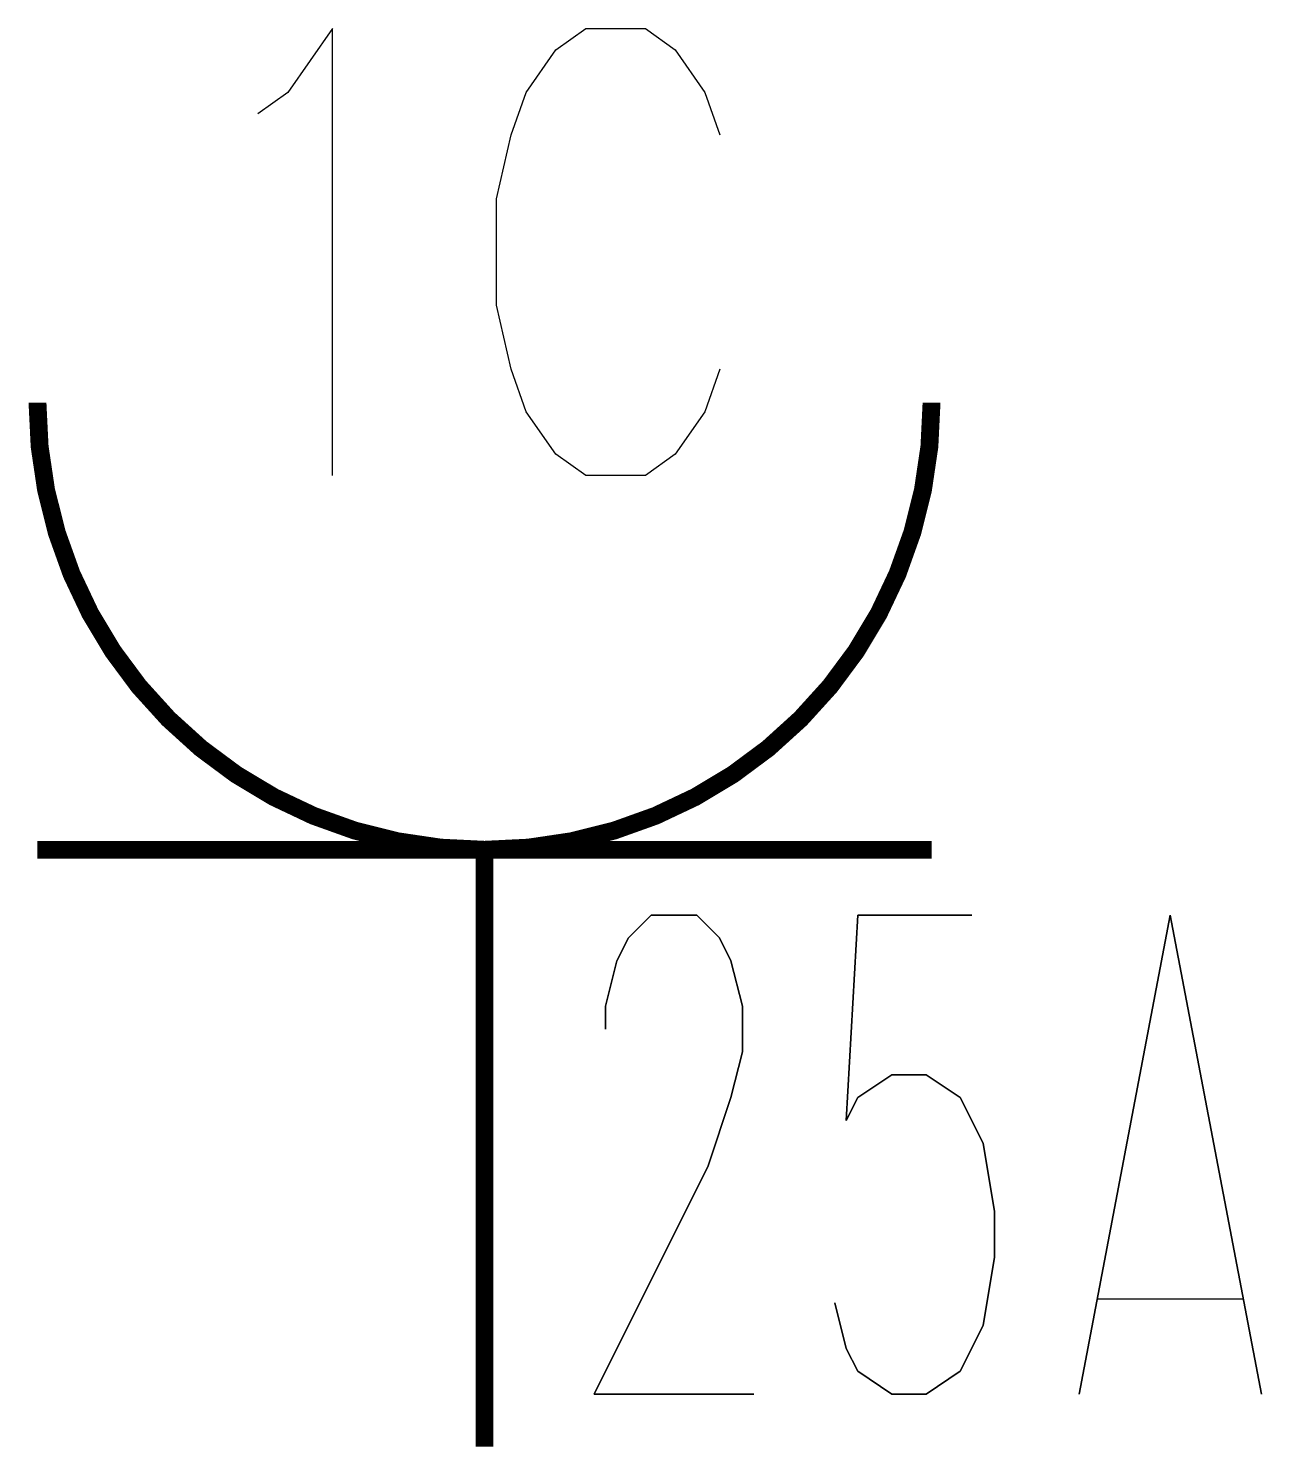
# Model space of a CAD drawing. Extents: x -255 to 434, y -5 to 793.
import ezdxf

# ---------------------------------------------------------------- set-up
doc = ezdxf.new("R2010")
doc.units = 0
doc.header["$LTSCALE"] = 1000
doc.layers.add('TJ(电气专业D)', color=142, linetype='CONTINUOUS')

# ---------------------------------------------------------------- blocks, each defined once
blk = doc.blocks.new('HC002806006335')
at = {"layer": 'TJ(电气专业D)'}
for p, q in [((-0.8506, 7.9292), (-1.1005, 7.5721)), ((-0.8506, 5.4293), (-0.8506, 7.9292)), ((0.3994, 7.8102), (0.5663, 7.9292)), ((0.5663, 7.9292), (0.8997, 7.9292)), ((0.8997, 7.9292), (1.0661, 7.8102)), ((0.2329, 7.5721), (0.3994, 7.8102)), ((1.0661, 7.8102), (1.233, 7.5721)), ((-1.1005, 7.5721), (-1.267, 7.453)), ((0.1495, 7.334), (0.2329, 7.5721)), ((1.233, 7.5721), (1.3161, 7.334)), ((0.0661, 6.9768), (0.1495, 7.334)), ((0.0661, 6.3817), (0.0661, 6.9768)), ((0.1495, 6.0245), (0.0661, 6.3817)), ((0.2329, 5.7864), (0.1495, 6.0245)), ((1.3161, 6.0245), (1.233, 5.7864)), ((0.3994, 5.5483), (0.2329, 5.7864)), ((1.233, 5.7864), (1.0661, 5.5483)), ((0.5663, 5.4293), (0.3994, 5.5483)), ((1.0661, 5.5483), (0.8997, 5.4293)), ((0.8997, 5.4293), (0.5663, 5.4293)), ((2.5, 3.3368), (-2.5, 3.3368)), ((0, 3.3368), (0, 0.8368))]:
    blk.add_line(p, q, dxfattribs=at)
at = {"layer": 'TJ(电气专业D)', "linetype": 'ByBlock'}
for p, q in [((0.8044, 2.8444), (0.9318, 2.9719)), ((0.9318, 2.9719), (0.8044, 2.8444)), ((0.9318, 2.9719), (1.1867, 2.9719)), ((1.1867, 2.9719), (0.9318, 2.9719)), ((1.1867, 2.9719), (1.3146, 2.8444)), ((1.3146, 2.8444), (1.1867, 2.9719)), ((2.0872, 2.9719), (2.0232, 1.8239)), ((2.0232, 1.8239), (2.0872, 2.9719)), ((2.7248, 2.9719), (2.0872, 2.9719)), ((2.0872, 2.9719), (2.7248, 2.9719)), ((3.3246, 0.2934), (3.8348, 2.9719)), ((3.8348, 2.9719), (3.3246, 0.2934)), ((3.8348, 2.9719), (4.345, 0.2934)), ((4.345, 0.2934), (3.8348, 2.9719)), ((0.7405, 2.7168), (0.8044, 2.8444)), ((0.8044, 2.8444), (0.7405, 2.7168)), ((1.3146, 2.8444), (1.3781, 2.7168)), ((1.3781, 2.7168), (1.3146, 2.8444)), ((0.6765, 2.4617), (0.7405, 2.7168)), ((0.7405, 2.7168), (0.6765, 2.4617)), ((1.3781, 2.7168), (1.442, 2.4617)), ((1.442, 2.4617), (1.3781, 2.7168)), ((0.6765, 2.334), (0.6765, 2.4617)), ((0.6765, 2.4617), (0.6765, 2.334)), ((1.442, 2.4617), (1.442, 2.2066)), ((1.442, 2.2066), (1.442, 2.4617)), ((1.442, 2.2066), (1.3781, 1.9515)), ((1.3781, 1.9515), (1.442, 2.2066)), ((2.0872, 1.9515), (2.2785, 2.079)), ((2.2785, 2.079), (2.0872, 1.9515)), ((2.2785, 2.079), (2.4699, 2.079)), ((2.4699, 2.079), (2.2785, 2.079)), ((2.4699, 2.079), (2.6608, 1.9515)), ((2.6608, 1.9515), (2.4699, 2.079)), ((1.3781, 1.9515), (1.2506, 1.5688)), ((1.2506, 1.5688), (1.3781, 1.9515)), ((2.0232, 1.8239), (2.0872, 1.9515)), ((2.0872, 1.9515), (2.0232, 1.8239)), ((2.6608, 1.9515), (2.7887, 1.6964)), ((2.7887, 1.6964), (2.6608, 1.9515)), ((2.7887, 1.6964), (2.8522, 1.3137)), ((2.8522, 1.3137), (2.7887, 1.6964)), ((1.2506, 1.5688), (0.613, 0.2934)), ((0.613, 0.2934), (1.2506, 1.5688)), ((2.8522, 1.3137), (2.8522, 1.0586)), ((2.8522, 1.0586), (2.8522, 1.3137)), ((2.8522, 1.0586), (2.7887, 0.6759)), ((2.7887, 0.6759), (2.8522, 1.0586)), ((2.0232, 0.5484), (1.9593, 0.8035)), ((1.9593, 0.8035), (2.0232, 0.5484)), ((3.4259, 0.825), (4.2437, 0.825)), ((2.7887, 0.6759), (2.6608, 0.4208)), ((2.6608, 0.4208), (2.7887, 0.6759)), ((2.0872, 0.4208), (2.0232, 0.5484)), ((2.0232, 0.5484), (2.0872, 0.4208)), ((2.2785, 0.2934), (2.0872, 0.4208)), ((2.0872, 0.4208), (2.2785, 0.2934)), ((2.6608, 0.4208), (2.4699, 0.2934)), ((2.4699, 0.2934), (2.6608, 0.4208)), ((0.613, 0.2934), (1.5059, 0.2934)), ((1.5059, 0.2934), (0.613, 0.2934)), ((2.4699, 0.2934), (2.2785, 0.2934)), ((2.2785, 0.2934), (2.4699, 0.2934))]:
    blk.add_line(p, q, dxfattribs=at)
at = {"layer": 'TJ(电气专业D)', "const_width": 0.1}
blk.add_lwpolyline([(-2.5, 5.8368, 0.198912), (-1.7678, 4.069, 0.198912), (0, 3.3368, 0.198912), (1.7678, 4.069, 0.198912), (2.5, 5.8368)], format="xyb", dxfattribs=at)
for points in [[(2.5, 3.3368), (-2.5, 3.3368)], [(0, 3.3368), (0, 0)]]:
    blk.add_lwpolyline(points, dxfattribs=at)
at = {"layer": 'TJ(电气专业D)'}
for start, end in [(180, 225), (315, 0), (225, 270), (270, 315)]:
    blk.add_arc((0, 5.8368), 2.5, start, end, dxfattribs=at)

msp = doc.modelspace()

# ---------------------------------------------------------------- block references
at = {"layer": 'TJ(电气专业D)', "xscale": 100, "yscale": 100, "zscale": 100}
msp.add_blockref('HC002806006335', (0, 0), dxfattribs=at)

doc.saveas('drawing.dxf')
